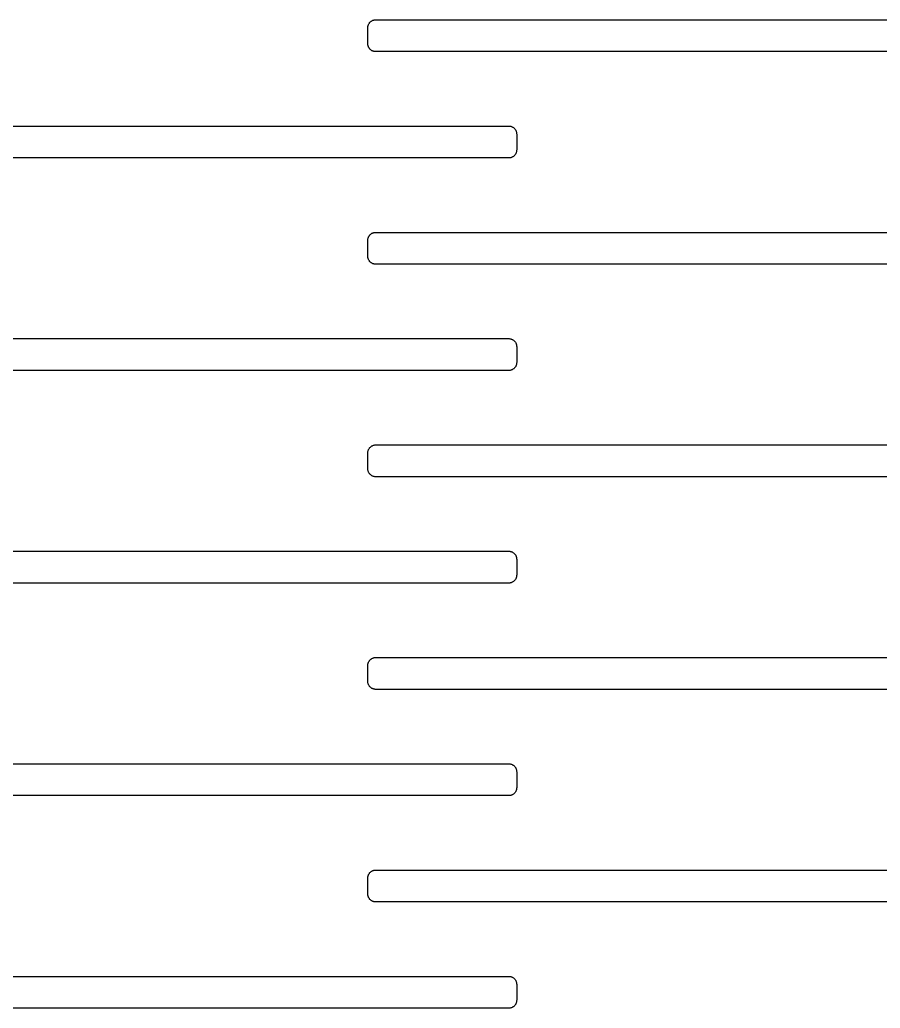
# Model space of a CAD drawing. Header units: metres. Extents: x -156 to 156, y -163 to 163.
# Drawn here: x -90.39 to -58.02, y 2.7 to 39.9 of the extents above; entities that cross this region are included whole.
import ezdxf

# ---------------------------------------------------------------- set-up
doc = ezdxf.new("R2010")
doc.units = ezdxf.units.M

msp = doc.modelspace()

# ---------------------------------------------------------------- linework, layer by layer
for p, q in [((-77.2312, 39.7912), (-77.2187, 39.8054)), ((-77.2187, 39.8054), (-77.2054, 39.8187)), ((-77.2054, 39.8187), (-77.1912, 39.8311)), ((-77.1912, 39.8311), (-77.1763, 39.8427)), ((-77.1763, 39.8427), (-77.1608, 39.8533)), ((-77.1608, 39.8533), (-77.1445, 39.8629)), ((-77.1445, 39.8629), (-77.1277, 39.8714)), ((-77.1277, 39.8714), (-77.1104, 39.8789)), ((-77.1104, 39.8789), (-77.0927, 39.8853)), ((-77.0927, 39.8853), (-77.0746, 39.8906)), ((-77.0746, 39.8906), (-77.0562, 39.8947)), ((-77.0562, 39.8947), (-77.0376, 39.8976)), ((-77.0376, 39.8976), (-77.0188, 39.8994)), ((-77.0188, 39.8994), (-77, 39.9)), ((-77, 39.9), (-50, 39.9)), ((-77.3, 39.6), (-77.2994, 39.6188)), ((-77.3, 39), (-77.3, 39.6)), ((-77.2994, 39.6188), (-77.2976, 39.6376)), ((-77.2976, 39.6376), (-77.2947, 39.6562)), ((-77.2947, 39.6562), (-77.2906, 39.6746)), ((-77.2906, 39.6746), (-77.2853, 39.6927)), ((-77.2853, 39.6927), (-77.2789, 39.7104)), ((-77.2789, 39.7104), (-77.2714, 39.7277)), ((-77.2714, 39.7277), (-77.2629, 39.7445)), ((-77.2629, 39.7445), (-77.2533, 39.7607)), ((-77.2533, 39.7607), (-77.2427, 39.7763)), ((-77.2427, 39.7763), (-77.2312, 39.7912)), ((-77.2994, 38.9812), (-77.3, 39)), ((-77.2976, 38.9624), (-77.2994, 38.9812)), ((-77.2947, 38.9438), (-77.2976, 38.9624)), ((-77.2906, 38.9254), (-77.2947, 38.9438)), ((-77.2853, 38.9073), (-77.2906, 38.9254)), ((-77.2789, 38.8896), (-77.2853, 38.9073)), ((-77.2714, 38.8723), (-77.2789, 38.8896)), ((-77.2629, 38.8555), (-77.2714, 38.8723)), ((-77.2533, 38.8392), (-77.2629, 38.8555)), ((-77.2427, 38.8237), (-77.2533, 38.8392)), ((-77.2312, 38.8088), (-77.2427, 38.8237)), ((-77.2187, 38.7946), (-77.2312, 38.8088)), ((-77.2054, 38.7813), (-77.2187, 38.7946)), ((-77.1912, 38.7688), (-77.2054, 38.7813)), ((-77.1763, 38.7573), (-77.1912, 38.7688)), ((-77.1608, 38.7467), (-77.1763, 38.7573)), ((-77.1445, 38.7371), (-77.1608, 38.7467)), ((-77.1277, 38.7285), (-77.1445, 38.7371)), ((-77.1104, 38.7211), (-77.1277, 38.7285)), ((-77.0927, 38.7147), (-77.1104, 38.7211)), ((-77.0746, 38.7094), (-77.0927, 38.7147)), ((-77.0562, 38.7053), (-77.0746, 38.7094)), ((-77.0376, 38.7024), (-77.0562, 38.7053)), ((-77.0188, 38.7006), (-77.0376, 38.7024)), ((-77, 38.7), (-77.0188, 38.7006)), ((-50, 38.7), (-77, 38.7)), ((-99, 35.9), (-72, 35.9)), ((-72, 35.9), (-71.9812, 35.8994)), ((-71.9812, 35.8994), (-71.9624, 35.8976)), ((-71.9624, 35.8976), (-71.9438, 35.8947)), ((-71.9438, 35.8947), (-71.9254, 35.8906)), ((-71.9254, 35.8906), (-71.9073, 35.8853)), ((-71.9073, 35.8853), (-71.8896, 35.8789)), ((-71.8896, 35.8789), (-71.8723, 35.8714)), ((-71.8723, 35.8714), (-71.8555, 35.8629)), ((-71.8555, 35.8629), (-71.8392, 35.8533)), ((-71.8392, 35.8533), (-71.8237, 35.8427)), ((-71.8237, 35.8427), (-71.8088, 35.8311)), ((-71.8088, 35.8311), (-71.7946, 35.8187)), ((-71.7946, 35.8187), (-71.7813, 35.8054)), ((-71.7813, 35.8054), (-71.7688, 35.7912)), ((-71.7688, 35.7912), (-71.7573, 35.7763)), ((-71.7573, 35.7763), (-71.7467, 35.7607)), ((-71.7467, 35.7607), (-71.7371, 35.7445)), ((-71.7371, 35.7445), (-71.7285, 35.7277)), ((-71.7285, 35.7277), (-71.7211, 35.7104)), ((-71.7211, 35.7104), (-71.7147, 35.6927)), ((-71.7147, 35.6927), (-71.7094, 35.6746)), ((-71.7094, 35.6746), (-71.7053, 35.6562)), ((-71.7053, 35.6562), (-71.7024, 35.6376)), ((-71.7024, 35.6376), (-71.7006, 35.6188)), ((-71.7006, 35.6188), (-71.7, 35.6)), ((-71.7, 35.6), (-71.7, 35)), ((-71.7006, 34.9812), (-71.7024, 34.9624)), ((-71.7, 35), (-71.7006, 34.9812)), ((-72, 34.7), (-99, 34.7)), ((-71.9812, 34.7006), (-72, 34.7)), ((-71.9624, 34.7024), (-71.9812, 34.7006)), ((-71.9438, 34.7053), (-71.9624, 34.7024)), ((-71.9254, 34.7094), (-71.9438, 34.7053)), ((-71.9073, 34.7147), (-71.9254, 34.7094)), ((-71.8896, 34.7211), (-71.9073, 34.7147)), ((-71.8723, 34.7285), (-71.8896, 34.7211)), ((-71.8555, 34.7371), (-71.8723, 34.7285)), ((-71.8392, 34.7467), (-71.8555, 34.7371)), ((-71.8237, 34.7573), (-71.8392, 34.7467)), ((-71.8088, 34.7688), (-71.8237, 34.7573)), ((-71.7946, 34.7813), (-71.8088, 34.7688)), ((-71.7813, 34.7946), (-71.7946, 34.7813)), ((-71.7688, 34.8088), (-71.7813, 34.7946)), ((-71.7573, 34.8237), (-71.7688, 34.8088)), ((-71.7467, 34.8392), (-71.7573, 34.8237)), ((-71.7371, 34.8555), (-71.7467, 34.8392)), ((-71.7285, 34.8723), (-71.7371, 34.8555)), ((-71.7211, 34.8896), (-71.7285, 34.8723)), ((-71.7147, 34.9073), (-71.7211, 34.8896)), ((-71.7094, 34.9254), (-71.7147, 34.9073)), ((-71.7053, 34.9438), (-71.7094, 34.9254)), ((-71.7024, 34.9624), (-71.7053, 34.9438)), ((-77.2994, 31.6188), (-77.2976, 31.6376)), ((-77.2976, 31.6376), (-77.2947, 31.6562)), ((-77.2947, 31.6562), (-77.2906, 31.6746)), ((-77.2906, 31.6746), (-77.2853, 31.6927)), ((-77.2853, 31.6927), (-77.2789, 31.7104)), ((-77.2789, 31.7104), (-77.2714, 31.7277)), ((-77.2714, 31.7277), (-77.2629, 31.7445)), ((-77.2629, 31.7445), (-77.2533, 31.7607)), ((-77.2533, 31.7607), (-77.2427, 31.7763)), ((-77.2427, 31.7763), (-77.2312, 31.7912)), ((-77.2312, 31.7912), (-77.2187, 31.8054)), ((-77.2187, 31.8054), (-77.2054, 31.8187)), ((-77.2054, 31.8187), (-77.1912, 31.8311)), ((-77.1912, 31.8311), (-77.1763, 31.8427)), ((-77.1763, 31.8427), (-77.1608, 31.8533)), ((-77.1608, 31.8533), (-77.1445, 31.8629)), ((-77.1445, 31.8629), (-77.1277, 31.8714)), ((-77.1277, 31.8714), (-77.1104, 31.8789)), ((-77.1104, 31.8789), (-77.0927, 31.8853)), ((-77.0927, 31.8853), (-77.0746, 31.8906)), ((-77.0746, 31.8906), (-77.0562, 31.8947)), ((-77.0562, 31.8947), (-77.0376, 31.8976)), ((-77.0376, 31.8976), (-77.0188, 31.8994)), ((-77.0188, 31.8994), (-77, 31.9)), ((-77, 31.9), (-50, 31.9)), ((-77.3, 31.6), (-77.2994, 31.6188)), ((-77.3, 31), (-77.3, 31.6)), ((-77.2994, 30.9812), (-77.3, 31)), ((-77.2976, 30.9624), (-77.2994, 30.9812)), ((-77.2947, 30.9438), (-77.2976, 30.9624)), ((-77.2906, 30.9254), (-77.2947, 30.9438)), ((-77.2853, 30.9073), (-77.2906, 30.9254)), ((-77.2789, 30.8896), (-77.2853, 30.9073)), ((-77.2714, 30.8723), (-77.2789, 30.8896)), ((-77.2629, 30.8555), (-77.2714, 30.8723)), ((-77.2533, 30.8392), (-77.2629, 30.8555)), ((-77.2427, 30.8237), (-77.2533, 30.8392)), ((-77.2312, 30.8088), (-77.2427, 30.8237)), ((-77.2187, 30.7946), (-77.2312, 30.8088)), ((-77.2054, 30.7813), (-77.2187, 30.7946)), ((-77.1912, 30.7688), (-77.2054, 30.7813)), ((-77.1763, 30.7573), (-77.1912, 30.7688)), ((-77.1608, 30.7467), (-77.1763, 30.7573)), ((-77.1445, 30.7371), (-77.1608, 30.7467)), ((-77.1277, 30.7285), (-77.1445, 30.7371)), ((-77.1104, 30.7211), (-77.1277, 30.7285)), ((-77.0927, 30.7147), (-77.1104, 30.7211)), ((-77.0746, 30.7094), (-77.0927, 30.7147)), ((-77.0562, 30.7053), (-77.0746, 30.7094)), ((-77.0376, 30.7024), (-77.0562, 30.7053)), ((-77.0188, 30.7006), (-77.0376, 30.7024)), ((-77, 30.7), (-77.0188, 30.7006)), ((-50, 30.7), (-77, 30.7)), ((-99, 27.9), (-72, 27.9)), ((-72, 27.9), (-71.9812, 27.8994)), ((-71.9812, 27.8994), (-71.9624, 27.8976)), ((-71.9624, 27.8976), (-71.9438, 27.8947)), ((-71.9438, 27.8947), (-71.9254, 27.8906)), ((-71.9254, 27.8906), (-71.9073, 27.8853)), ((-71.9073, 27.8853), (-71.8896, 27.8789)), ((-71.8896, 27.8789), (-71.8723, 27.8714)), ((-71.8723, 27.8714), (-71.8555, 27.8629)), ((-71.8555, 27.8629), (-71.8392, 27.8533)), ((-71.8392, 27.8533), (-71.8237, 27.8427)), ((-71.8237, 27.8427), (-71.8088, 27.8311)), ((-71.8088, 27.8311), (-71.7946, 27.8187)), ((-71.7946, 27.8187), (-71.7813, 27.8054)), ((-71.7813, 27.8054), (-71.7688, 27.7912)), ((-71.7688, 27.7912), (-71.7573, 27.7763)), ((-71.7573, 27.7763), (-71.7467, 27.7607)), ((-71.7467, 27.7607), (-71.7371, 27.7445)), ((-71.7371, 27.7445), (-71.7285, 27.7277)), ((-71.7285, 27.7277), (-71.7211, 27.7104)), ((-71.7211, 27.7104), (-71.7147, 27.6927)), ((-71.7147, 27.6927), (-71.7094, 27.6746)), ((-71.7094, 27.6746), (-71.7053, 27.6562)), ((-71.7053, 27.6562), (-71.7024, 27.6376)), ((-71.7024, 27.6376), (-71.7006, 27.6188)), ((-71.7006, 27.6188), (-71.7, 27.6)), ((-71.7, 27.6), (-71.7, 27)), ((-71.7813, 26.7946), (-71.7946, 26.7813)), ((-71.7688, 26.8088), (-71.7813, 26.7946)), ((-71.7573, 26.8237), (-71.7688, 26.8088)), ((-71.7467, 26.8392), (-71.7573, 26.8237)), ((-71.7371, 26.8555), (-71.7467, 26.8392)), ((-71.7285, 26.8723), (-71.7371, 26.8555)), ((-71.7211, 26.8896), (-71.7285, 26.8723)), ((-71.7147, 26.9073), (-71.7211, 26.8896)), ((-71.7094, 26.9254), (-71.7147, 26.9073)), ((-71.7053, 26.9438), (-71.7094, 26.9254)), ((-71.7024, 26.9624), (-71.7053, 26.9438)), ((-71.7006, 26.9812), (-71.7024, 26.9624)), ((-71.7, 27), (-71.7006, 26.9812)), ((-72, 26.7), (-99, 26.7)), ((-71.9812, 26.7006), (-72, 26.7)), ((-71.9624, 26.7024), (-71.9812, 26.7006)), ((-71.9438, 26.7053), (-71.9624, 26.7024)), ((-71.9254, 26.7094), (-71.9438, 26.7053)), ((-71.9073, 26.7147), (-71.9254, 26.7094)), ((-71.8896, 26.7211), (-71.9073, 26.7147)), ((-71.8723, 26.7285), (-71.8896, 26.7211)), ((-71.8555, 26.7371), (-71.8723, 26.7285)), ((-71.8392, 26.7467), (-71.8555, 26.7371)), ((-71.8237, 26.7573), (-71.8392, 26.7467)), ((-71.8088, 26.7688), (-71.8237, 26.7573)), ((-71.7946, 26.7813), (-71.8088, 26.7688)), ((-77.2187, 23.8054), (-77.2054, 23.8187)), ((-77.2054, 23.8187), (-77.1912, 23.8311)), ((-77.1912, 23.8311), (-77.1763, 23.8427)), ((-77.1763, 23.8427), (-77.1608, 23.8533)), ((-77.1608, 23.8533), (-77.1445, 23.8629)), ((-77.1445, 23.8629), (-77.1277, 23.8714)), ((-77.1277, 23.8714), (-77.1104, 23.8789)), ((-77.1104, 23.8789), (-77.0927, 23.8853)), ((-77.0927, 23.8853), (-77.0746, 23.8906)), ((-77.0746, 23.8906), (-77.0562, 23.8947)), ((-77.0562, 23.8947), (-77.0376, 23.8976)), ((-77.0376, 23.8976), (-77.0188, 23.8994)), ((-77.0188, 23.8994), (-77, 23.9)), ((-77, 23.9), (-50, 23.9)), ((-77.3, 23.6), (-77.2994, 23.6188)), ((-77.3, 23), (-77.3, 23.6)), ((-77.2994, 23.6188), (-77.2976, 23.6376)), ((-77.2976, 23.6376), (-77.2947, 23.6562)), ((-77.2947, 23.6562), (-77.2906, 23.6746)), ((-77.2906, 23.6746), (-77.2853, 23.6927)), ((-77.2853, 23.6927), (-77.2789, 23.7104)), ((-77.2789, 23.7104), (-77.2714, 23.7277)), ((-77.2714, 23.7277), (-77.2629, 23.7445)), ((-77.2629, 23.7445), (-77.2533, 23.7607)), ((-77.2533, 23.7607), (-77.2427, 23.7763)), ((-77.2427, 23.7763), (-77.2312, 23.7912)), ((-77.2312, 23.7912), (-77.2187, 23.8054)), ((-77.2994, 22.9812), (-77.3, 23)), ((-77.2976, 22.9624), (-77.2994, 22.9812)), ((-77.2947, 22.9438), (-77.2976, 22.9624)), ((-77.2906, 22.9254), (-77.2947, 22.9438)), ((-77.2853, 22.9073), (-77.2906, 22.9254)), ((-77.2789, 22.8896), (-77.2853, 22.9073)), ((-77.2714, 22.8723), (-77.2789, 22.8896)), ((-77.2629, 22.8555), (-77.2714, 22.8723)), ((-77.2533, 22.8392), (-77.2629, 22.8555)), ((-77.2427, 22.8237), (-77.2533, 22.8392)), ((-77.2312, 22.8088), (-77.2427, 22.8237)), ((-77.2187, 22.7946), (-77.2312, 22.8088)), ((-77.2054, 22.7813), (-77.2187, 22.7946)), ((-77.1912, 22.7688), (-77.2054, 22.7813)), ((-77.1763, 22.7573), (-77.1912, 22.7688)), ((-77.1608, 22.7467), (-77.1763, 22.7573)), ((-77.1445, 22.7371), (-77.1608, 22.7467)), ((-77.1277, 22.7285), (-77.1445, 22.7371)), ((-77.1104, 22.7211), (-77.1277, 22.7285)), ((-77.0927, 22.7147), (-77.1104, 22.7211)), ((-77.0746, 22.7094), (-77.0927, 22.7147)), ((-77.0562, 22.7053), (-77.0746, 22.7094)), ((-77.0376, 22.7024), (-77.0562, 22.7053)), ((-77.0188, 22.7006), (-77.0376, 22.7024)), ((-77, 22.7), (-77.0188, 22.7006)), ((-50, 22.7), (-77, 22.7)), ((-99, 19.9), (-72, 19.9)), ((-72, 19.9), (-71.9812, 19.8994)), ((-71.9812, 19.8994), (-71.9624, 19.8976)), ((-71.9624, 19.8976), (-71.9438, 19.8947)), ((-71.9438, 19.8947), (-71.9254, 19.8906)), ((-71.9254, 19.8906), (-71.9073, 19.8853)), ((-71.9073, 19.8853), (-71.8896, 19.8789)), ((-71.8896, 19.8789), (-71.8723, 19.8714)), ((-71.8723, 19.8714), (-71.8555, 19.8629)), ((-71.8555, 19.8629), (-71.8392, 19.8533)), ((-71.8392, 19.8533), (-71.8237, 19.8427)), ((-71.8237, 19.8427), (-71.8088, 19.8311)), ((-71.8088, 19.8311), (-71.7946, 19.8187)), ((-71.7946, 19.8187), (-71.7813, 19.8054)), ((-71.7813, 19.8054), (-71.7688, 19.7912)), ((-71.7688, 19.7912), (-71.7573, 19.7763)), ((-71.7573, 19.7763), (-71.7467, 19.7607)), ((-71.7467, 19.7607), (-71.7371, 19.7445)), ((-71.7371, 19.7445), (-71.7285, 19.7277)), ((-71.7285, 19.7277), (-71.7211, 19.7104)), ((-71.7211, 19.7104), (-71.7147, 19.6927)), ((-71.7147, 19.6927), (-71.7094, 19.6746)), ((-71.7094, 19.6746), (-71.7053, 19.6562)), ((-71.7053, 19.6562), (-71.7024, 19.6376)), ((-71.7024, 19.6376), (-71.7006, 19.6188)), ((-71.7006, 19.6188), (-71.7, 19.6)), ((-71.7, 19.6), (-71.7, 19)), ((-71.7006, 18.9812), (-71.7024, 18.9624)), ((-71.7, 19), (-71.7006, 18.9812)), ((-72, 18.7), (-99, 18.7)), ((-71.9812, 18.7006), (-72, 18.7)), ((-71.9624, 18.7024), (-71.9812, 18.7006)), ((-71.9438, 18.7053), (-71.9624, 18.7024)), ((-71.9254, 18.7094), (-71.9438, 18.7053)), ((-71.9073, 18.7147), (-71.9254, 18.7094)), ((-71.8896, 18.7211), (-71.9073, 18.7147)), ((-71.8723, 18.7285), (-71.8896, 18.7211)), ((-71.8555, 18.7371), (-71.8723, 18.7285)), ((-71.8392, 18.7467), (-71.8555, 18.7371)), ((-71.8237, 18.7573), (-71.8392, 18.7467)), ((-71.8088, 18.7688), (-71.8237, 18.7573)), ((-71.7946, 18.7813), (-71.8088, 18.7688)), ((-71.7813, 18.7946), (-71.7946, 18.7813)), ((-71.7688, 18.8088), (-71.7813, 18.7946)), ((-71.7573, 18.8237), (-71.7688, 18.8088)), ((-71.7467, 18.8392), (-71.7573, 18.8237)), ((-71.7371, 18.8555), (-71.7467, 18.8392)), ((-71.7285, 18.8723), (-71.7371, 18.8555)), ((-71.7211, 18.8896), (-71.7285, 18.8723)), ((-71.7147, 18.9073), (-71.7211, 18.8896)), ((-71.7094, 18.9254), (-71.7147, 18.9073)), ((-71.7053, 18.9438), (-71.7094, 18.9254)), ((-71.7024, 18.9624), (-71.7053, 18.9438)), ((-77.2994, 15.6188), (-77.2976, 15.6376)), ((-77.2976, 15.6376), (-77.2947, 15.6562)), ((-77.2947, 15.6562), (-77.2906, 15.6746)), ((-77.2906, 15.6746), (-77.2853, 15.6927)), ((-77.2853, 15.6927), (-77.2789, 15.7104)), ((-77.2789, 15.7104), (-77.2714, 15.7277)), ((-77.2714, 15.7277), (-77.2629, 15.7445)), ((-77.2629, 15.7445), (-77.2533, 15.7607)), ((-77.2533, 15.7607), (-77.2427, 15.7763)), ((-77.2427, 15.7763), (-77.2312, 15.7912)), ((-77.2312, 15.7912), (-77.2187, 15.8054)), ((-77.2187, 15.8054), (-77.2054, 15.8187)), ((-77.2054, 15.8187), (-77.1912, 15.8311)), ((-77.1912, 15.8311), (-77.1763, 15.8427)), ((-77.1763, 15.8427), (-77.1608, 15.8533)), ((-77.1608, 15.8533), (-77.1445, 15.8629)), ((-77.1445, 15.8629), (-77.1277, 15.8714)), ((-77.1277, 15.8714), (-77.1104, 15.8789)), ((-77.1104, 15.8789), (-77.0927, 15.8853)), ((-77.0927, 15.8853), (-77.0746, 15.8906)), ((-77.0746, 15.8906), (-77.0562, 15.8947)), ((-77.0562, 15.8947), (-77.0376, 15.8976)), ((-77.0376, 15.8976), (-77.0188, 15.8994)), ((-77.0188, 15.8994), (-77, 15.9)), ((-77, 15.9), (-50, 15.9)), ((-77.3, 15.6), (-77.2994, 15.6188)), ((-77.3, 15), (-77.3, 15.6)), ((-77.2994, 14.9812), (-77.3, 15)), ((-77.2976, 14.9624), (-77.2994, 14.9812)), ((-77.2947, 14.9438), (-77.2976, 14.9624)), ((-77.2906, 14.9254), (-77.2947, 14.9438)), ((-77.2853, 14.9073), (-77.2906, 14.9254)), ((-77.2789, 14.8896), (-77.2853, 14.9073)), ((-77.2714, 14.8723), (-77.2789, 14.8896)), ((-77.2629, 14.8555), (-77.2714, 14.8723)), ((-77.2533, 14.8392), (-77.2629, 14.8555)), ((-77.2427, 14.8237), (-77.2533, 14.8392)), ((-77.2312, 14.8088), (-77.2427, 14.8237)), ((-77.2187, 14.7946), (-77.2312, 14.8088)), ((-77.2054, 14.7813), (-77.2187, 14.7946)), ((-77.1912, 14.7688), (-77.2054, 14.7813)), ((-77.1763, 14.7573), (-77.1912, 14.7688)), ((-77.1608, 14.7467), (-77.1763, 14.7573)), ((-77.1445, 14.7371), (-77.1608, 14.7467)), ((-77.1277, 14.7285), (-77.1445, 14.7371)), ((-77.1104, 14.7211), (-77.1277, 14.7285)), ((-77.0927, 14.7147), (-77.1104, 14.7211)), ((-77.0746, 14.7094), (-77.0927, 14.7147)), ((-77.0562, 14.7053), (-77.0746, 14.7094)), ((-77.0376, 14.7024), (-77.0562, 14.7053)), ((-77.0188, 14.7006), (-77.0376, 14.7024)), ((-77, 14.7), (-77.0188, 14.7006)), ((-50, 14.7), (-77, 14.7)), ((-99, 11.9), (-72, 11.9)), ((-72, 11.9), (-71.9812, 11.8994)), ((-71.9812, 11.8994), (-71.9624, 11.8976)), ((-71.9624, 11.8976), (-71.9438, 11.8947)), ((-71.9438, 11.8947), (-71.9254, 11.8906)), ((-71.9254, 11.8906), (-71.9073, 11.8853)), ((-71.9073, 11.8853), (-71.8896, 11.8789)), ((-71.8896, 11.8789), (-71.8723, 11.8714)), ((-71.8723, 11.8714), (-71.8555, 11.8629)), ((-71.8555, 11.8629), (-71.8392, 11.8533)), ((-71.8392, 11.8533), (-71.8237, 11.8427)), ((-71.8237, 11.8427), (-71.8088, 11.8311)), ((-71.8088, 11.8311), (-71.7946, 11.8187)), ((-71.7946, 11.8187), (-71.7813, 11.8054)), ((-71.7813, 11.8054), (-71.7688, 11.7912)), ((-71.7688, 11.7912), (-71.7573, 11.7763)), ((-71.7573, 11.7763), (-71.7467, 11.7607)), ((-71.7467, 11.7607), (-71.7371, 11.7445)), ((-71.7371, 11.7445), (-71.7285, 11.7277)), ((-71.7285, 11.7277), (-71.7211, 11.7104)), ((-71.7211, 11.7104), (-71.7147, 11.6927)), ((-71.7147, 11.6927), (-71.7094, 11.6746)), ((-71.7094, 11.6746), (-71.7053, 11.6562)), ((-71.7053, 11.6562), (-71.7024, 11.6376)), ((-71.7024, 11.6376), (-71.7006, 11.6188)), ((-71.7006, 11.6188), (-71.7, 11.6)), ((-71.7, 11.6), (-71.7, 11)), ((-71.7813, 10.7946), (-71.7946, 10.7813)), ((-71.7688, 10.8088), (-71.7813, 10.7946)), ((-71.7573, 10.8237), (-71.7688, 10.8088)), ((-71.7467, 10.8392), (-71.7573, 10.8237)), ((-71.7371, 10.8555), (-71.7467, 10.8392)), ((-71.7285, 10.8723), (-71.7371, 10.8555)), ((-71.7211, 10.8896), (-71.7285, 10.8723)), ((-71.7147, 10.9073), (-71.7211, 10.8896)), ((-71.7094, 10.9254), (-71.7147, 10.9073)), ((-71.7053, 10.9438), (-71.7094, 10.9254)), ((-71.7024, 10.9624), (-71.7053, 10.9438)), ((-71.7006, 10.9812), (-71.7024, 10.9624)), ((-71.7, 11), (-71.7006, 10.9812)), ((-72, 10.7), (-99, 10.7)), ((-71.9812, 10.7006), (-72, 10.7)), ((-71.9624, 10.7024), (-71.9812, 10.7006)), ((-71.9438, 10.7053), (-71.9624, 10.7024)), ((-71.9254, 10.7094), (-71.9438, 10.7053)), ((-71.9073, 10.7147), (-71.9254, 10.7094)), ((-71.8896, 10.7211), (-71.9073, 10.7147)), ((-71.8723, 10.7285), (-71.8896, 10.7211)), ((-71.8555, 10.7371), (-71.8723, 10.7285)), ((-71.8392, 10.7467), (-71.8555, 10.7371)), ((-71.8237, 10.7573), (-71.8392, 10.7467)), ((-71.8088, 10.7688), (-71.8237, 10.7573)), ((-71.7946, 10.7813), (-71.8088, 10.7688)), ((-77.2187, 7.80536), (-77.2054, 7.81868)), ((-77.2054, 7.81868), (-77.1912, 7.83115)), ((-77.1912, 7.83115), (-77.1763, 7.8427)), ((-77.1763, 7.8427), (-77.1608, 7.85329)), ((-77.1608, 7.85329), (-77.1445, 7.86288)), ((-77.1445, 7.86288), (-77.1277, 7.87144)), ((-77.1277, 7.87144), (-77.1104, 7.87892)), ((-77.1104, 7.87892), (-77.0927, 7.88531)), ((-77.0927, 7.88531), (-77.0746, 7.89056)), ((-77.0746, 7.89056), (-77.0562, 7.89468)), ((-77.0562, 7.89468), (-77.0376, 7.89763)), ((-77.0376, 7.89763), (-77.0188, 7.8994)), ((-77.0188, 7.8994), (-77, 7.89999)), ((-77, 7.89999), (-50, 7.89999)), ((-77.3, 7.59999), (-77.2994, 7.61884)), ((-77.3, 7), (-77.3, 7.59999)), ((-77.2994, 7.61884), (-77.2976, 7.63759)), ((-77.2976, 7.63759), (-77.2947, 7.6562)), ((-77.2947, 7.6562), (-77.2906, 7.67461)), ((-77.2906, 7.67461), (-77.2853, 7.6927)), ((-77.2853, 7.6927), (-77.2789, 7.71043)), ((-77.2789, 7.71043), (-77.2714, 7.72772)), ((-77.2714, 7.72772), (-77.2629, 7.74452)), ((-77.2629, 7.74452), (-77.2533, 7.76074)), ((-77.2533, 7.76074), (-77.2427, 7.77632)), ((-77.2427, 7.77632), (-77.2312, 7.79121)), ((-77.2312, 7.79121), (-77.2187, 7.80536)), ((-77.2994, 6.98116), (-77.3, 7)), ((-77.2976, 6.96239), (-77.2994, 6.98116)), ((-77.2947, 6.94377), (-77.2976, 6.96239)), ((-77.2906, 6.92538), (-77.2947, 6.94377)), ((-77.2853, 6.90729), (-77.2906, 6.92538)), ((-77.2789, 6.88956), (-77.2853, 6.90729)), ((-77.2714, 6.87225), (-77.2789, 6.88956)), ((-77.2629, 6.85547), (-77.2714, 6.87225)), ((-77.2533, 6.83925), (-77.2629, 6.85547)), ((-77.2427, 6.82365), (-77.2533, 6.83925)), ((-77.2312, 6.80876), (-77.2427, 6.82365)), ((-77.2187, 6.79463), (-77.2312, 6.80876)), ((-77.2054, 6.7813), (-77.2187, 6.79463)), ((-77.1912, 6.76884), (-77.2054, 6.7813)), ((-77.1763, 6.75729), (-77.1912, 6.76884)), ((-77.1608, 6.74669), (-77.1763, 6.75729)), ((-77.1445, 6.73711), (-77.1608, 6.74669)), ((-77.1277, 6.72855), (-77.1445, 6.73711)), ((-77.1104, 6.72105), (-77.1277, 6.72855)), ((-77.0927, 6.71468), (-77.1104, 6.72105)), ((-77.0746, 6.70941), (-77.0927, 6.71468)), ((-77.0562, 6.70531), (-77.0746, 6.70941)), ((-77.0376, 6.70236), (-77.0562, 6.70531)), ((-77.0188, 6.70059), (-77.0376, 6.70236)), ((-77, 6.7), (-77.0188, 6.70059)), ((-50, 6.7), (-77, 6.7)), ((-99, 3.89999), (-72, 3.89999)), ((-72, 3.89999), (-71.9812, 3.8994)), ((-71.9812, 3.8994), (-71.9624, 3.89763)), ((-71.9624, 3.89763), (-71.9438, 3.89468)), ((-71.9438, 3.89468), (-71.9254, 3.89056)), ((-71.9254, 3.89056), (-71.9073, 3.88531)), ((-71.9073, 3.88531), (-71.8896, 3.87892)), ((-71.8896, 3.87892), (-71.8723, 3.87144)), ((-71.8723, 3.87144), (-71.8555, 3.86288)), ((-71.8555, 3.86288), (-71.8392, 3.85329)), ((-71.8392, 3.85329), (-71.8237, 3.8427)), ((-71.8237, 3.8427), (-71.8088, 3.83115)), ((-71.8088, 3.83115), (-71.7946, 3.81868)), ((-71.7946, 3.81868), (-71.7813, 3.80536)), ((-71.7813, 3.80536), (-71.7688, 3.79121)), ((-71.7688, 3.79121), (-71.7573, 3.77632)), ((-71.7573, 3.77632), (-71.7467, 3.76074)), ((-71.7467, 3.76074), (-71.7371, 3.74452)), ((-71.7371, 3.74452), (-71.7285, 3.72772)), ((-71.7285, 3.72772), (-71.7211, 3.71043)), ((-71.7211, 3.71043), (-71.7147, 3.6927)), ((-71.7147, 3.6927), (-71.7094, 3.67461)), ((-71.7094, 3.67461), (-71.7053, 3.6562)), ((-71.7053, 3.6562), (-71.7024, 3.63759)), ((-71.7024, 3.63759), (-71.7006, 3.61884)), ((-71.7006, 3.61884), (-71.7, 3.59999)), ((-71.7, 3.59999), (-71.7, 3)), ((-71.7006, 2.98116), (-71.7024, 2.96239)), ((-71.7, 3), (-71.7006, 2.98116)), ((-72, 2.7), (-99, 2.7)), ((-71.9812, 2.70059), (-72, 2.7)), ((-71.9624, 2.70236), (-71.9812, 2.70059)), ((-71.9438, 2.70531), (-71.9624, 2.70236)), ((-71.9254, 2.70941), (-71.9438, 2.70531)), ((-71.9073, 2.71468), (-71.9254, 2.70941)), ((-71.8896, 2.72105), (-71.9073, 2.71468)), ((-71.8723, 2.72855), (-71.8896, 2.72105)), ((-71.8555, 2.73711), (-71.8723, 2.72855)), ((-71.8392, 2.74669), (-71.8555, 2.73711)), ((-71.8237, 2.75729), (-71.8392, 2.74669)), ((-71.8088, 2.76884), (-71.8237, 2.75729)), ((-71.7946, 2.7813), (-71.8088, 2.76884)), ((-71.7813, 2.79463), (-71.7946, 2.7813)), ((-71.7688, 2.80876), (-71.7813, 2.79463)), ((-71.7573, 2.82365), (-71.7688, 2.80876)), ((-71.7467, 2.83925), (-71.7573, 2.82365)), ((-71.7371, 2.85547), (-71.7467, 2.83925)), ((-71.7285, 2.87225), (-71.7371, 2.85547)), ((-71.7211, 2.88956), (-71.7285, 2.87225)), ((-71.7147, 2.90729), (-71.7211, 2.88956)), ((-71.7094, 2.92538), (-71.7147, 2.90729)), ((-71.7053, 2.94377), (-71.7094, 2.92538)), ((-71.7024, 2.96239), (-71.7053, 2.94377))]:
    msp.add_line(p, q)

doc.saveas('drawing.dxf')
